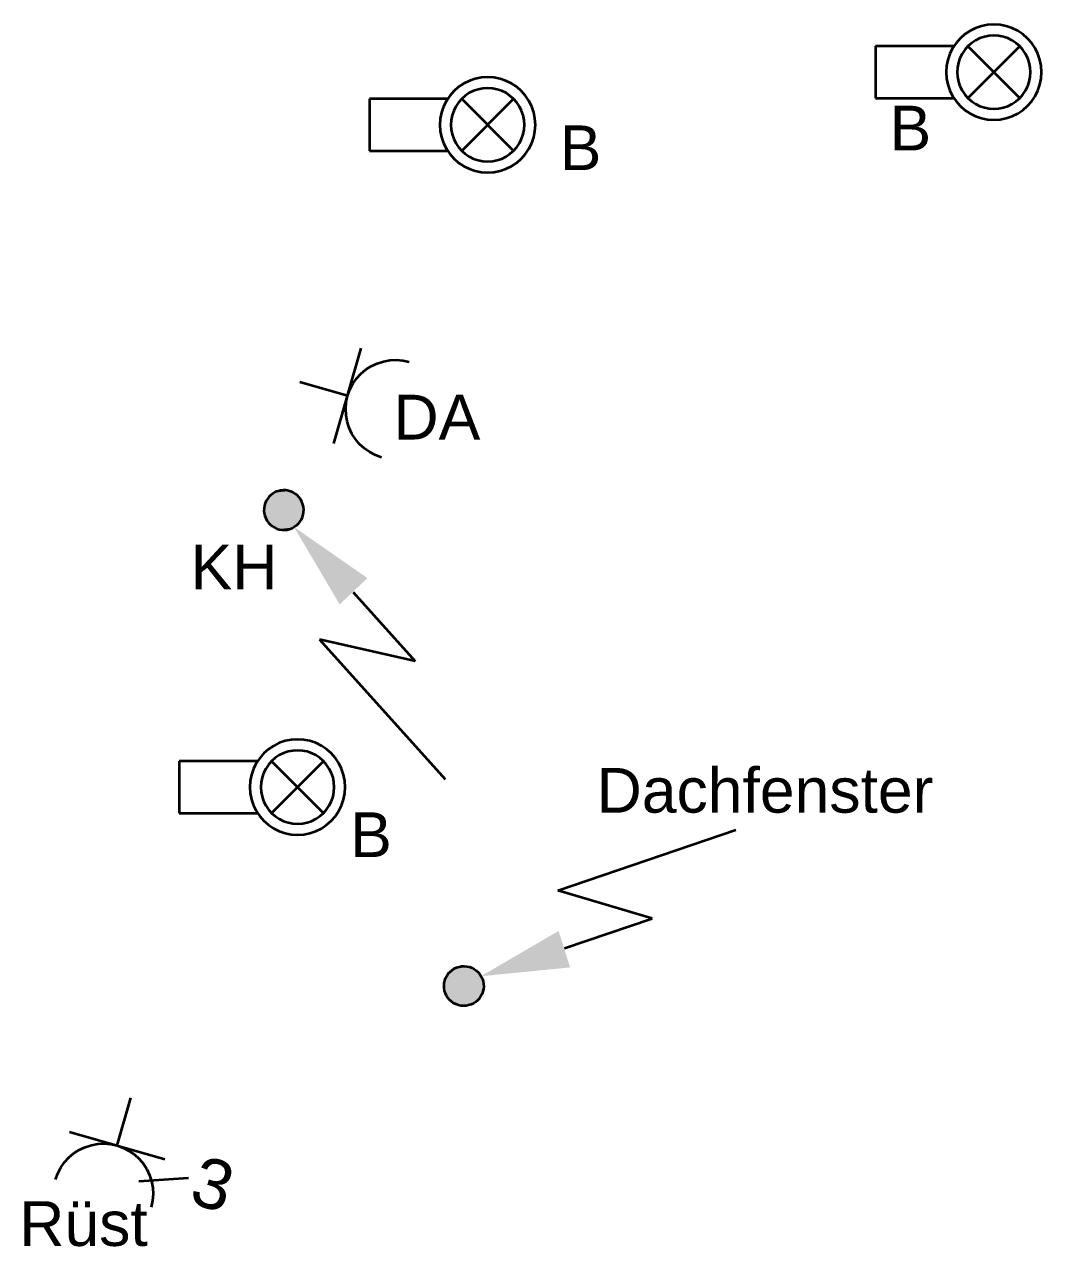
# Model space of a CAD drawing. Extents: x 800 to 1481, y 55 to 490.
# Drawn here: x 1307.67 to 1328.14, y 155.46 to 180.04 of the extents above; entities that cross this region are included whole.
import ezdxf

# ---------------------------------------------------------------- set-up
doc = ezdxf.new("R2010")
doc.units = 0
doc.layers.get('0').update_dxf_attribs({"lineweight": 18})
for name, color, linetype, lineweight, true_color in [('E_Kraft', 1, 'Continuous', 35, 0xff0000), ('E_Licht', 7, 'Continuous', 35, 0x0080ff), ('E_Starkstrom', 1, 'Continuous', 35, 0xff0000)]:
    doc.layers.add(name, color=color, linetype=linetype, lineweight=lineweight, true_color=true_color)
doc.styles.get("Standard").update_dxf_attribs({"font": 'arial.ttf'})

# ---------------------------------------------------------------- blocks, each defined once
blk = doc.blocks.new('Steckdose T13_ UP-A0Q9B2H3AY', base_point=(1313.217, 171.337))
at = {"color": 0, "linetype": 'ByBlock', "lineweight": -2, "ltscale": 0.35}
for p, q in [((1313.902, 171.613), (1314.454, 173.535)), ((1314.445, 173.017), (1314.545, 173.102)), ((1314.545, 173.102), (1314.655, 173.173)), ((1314.655, 173.173), (1314.773, 173.228)), ((1314.773, 173.228), (1314.898, 173.268)), ((1314.898, 173.268), (1315.027, 173.291)), ((1315.027, 173.291), (1315.157, 173.298)), ((1315.157, 173.298), (1315.288, 173.287)), ((1315.288, 173.287), (1315.415, 173.259)), ((1314.178, 172.574), (1313.217, 172.85)), ((1314.222, 172.697), (1314.282, 172.813)), ((1314.282, 172.813), (1314.357, 172.921)), ((1314.357, 172.921), (1314.445, 173.017)), ((1314.15, 172.446), (1314.178, 172.574)), ((1314.178, 172.574), (1314.222, 172.697)), ((1314.14, 172.316), (1314.15, 172.446)), ((1314.146, 172.185), (1314.14, 172.316)), ((1314.169, 172.056), (1314.146, 172.185)), ((1314.209, 171.932), (1314.169, 172.056)), ((1314.265, 171.813), (1314.209, 171.932)), ((1314.335, 171.703), (1314.265, 171.813)), ((1314.42, 171.604), (1314.335, 171.703)), ((1314.517, 171.516), (1314.42, 171.604)), ((1314.624, 171.441), (1314.517, 171.516)), ((1314.74, 171.381), (1314.624, 171.441)), ((1314.863, 171.337), (1314.74, 171.381))]:
    blk.add_line(p, q, dxfattribs=at)
blk = doc.blocks.new('Bauteilbeschriftung-A0Q9B2H5AY', base_point=(1315.102, 171.696))
at = {"color": 0, "linetype": 'ByBlock', "lineweight": -2, "ltscale": 0.35, "insert": (1315.102, 172.596), "char_height": 0.9, "attachment_point": 1}
blk.add_mtext('{\\fArial;DA}', dxfattribs=at)
blk = doc.blocks.new('Elektroanschluss-A0Q9B2HJAY', base_point=(1312.494, 164.866))
at = {"color": 0, "linetype": 'ByBlock', "lineweight": -2, "ltscale": 0.35}
for p, q in [((1312.683, 170.616), (1312.641, 170.586)), ((1312.729, 170.641), (1312.683, 170.616)), ((1312.778, 170.659), (1312.729, 170.641)), ((1312.829, 170.671), (1312.778, 170.659)), ((1312.881, 170.676), (1312.829, 170.671)), ((1312.934, 170.675), (1312.881, 170.676)), ((1312.985, 170.666), (1312.934, 170.675)), ((1313.035, 170.651), (1312.985, 170.666)), ((1313.083, 170.629), (1313.035, 170.651)), ((1313.127, 170.602), (1313.083, 170.629)), ((1313.168, 170.568), (1313.127, 170.602)), ((1312.505, 170.368), (1312.496, 170.316)), ((1312.52, 170.418), (1312.505, 170.368)), ((1312.542, 170.465), (1312.52, 170.418)), ((1312.569, 170.51), (1312.542, 170.465)), ((1312.602, 170.55), (1312.569, 170.51)), ((1312.641, 170.586), (1312.602, 170.55)), ((1313.204, 170.53), (1313.168, 170.568)), ((1313.234, 170.488), (1313.204, 170.53)), ((1313.259, 170.441), (1313.234, 170.488)), ((1313.277, 170.392), (1313.259, 170.441)), ((1313.289, 170.341), (1313.277, 170.392)), ((1312.496, 170.316), (1312.494, 170.264)), ((1312.494, 170.264), (1312.499, 170.212)), ((1312.499, 170.212), (1312.511, 170.161)), ((1312.511, 170.161), (1312.53, 170.112)), ((1312.53, 170.112), (1312.554, 170.066)), ((1313.247, 170.088), (1313.268, 170.135)), ((1313.268, 170.135), (1313.284, 170.185)), ((1313.284, 170.185), (1313.292, 170.237)), ((1313.294, 170.289), (1313.289, 170.341)), ((1313.292, 170.237), (1313.294, 170.289)), ((1312.554, 170.066), (1312.585, 170.023)), ((1312.585, 170.023), (1312.62, 169.985)), ((1312.62, 169.985), (1312.661, 169.952)), ((1312.661, 169.952), (1312.705, 169.924)), ((1312.705, 169.924), (1312.753, 169.902)), ((1312.753, 169.902), (1312.803, 169.887)), ((1312.803, 169.887), (1312.855, 169.879)), ((1312.855, 169.879), (1312.907, 169.877)), ((1312.907, 169.877), (1312.959, 169.882)), ((1312.959, 169.882), (1313.01, 169.894)), ((1313.01, 169.894), (1313.059, 169.912)), ((1313.059, 169.912), (1313.105, 169.937)), ((1313.105, 169.937), (1313.148, 169.967)), ((1313.148, 169.967), (1313.186, 170.003)), ((1313.186, 170.003), (1313.219, 170.043)), ((1313.219, 170.043), (1313.247, 170.088)), ((1314.291, 168.625), (1315.539, 167.239)), ((1315.539, 167.239), (1313.611, 167.676)), ((1313.611, 167.676), (1316.139, 164.866))]:
    blk.add_line(p, q, dxfattribs=at)
for points in [[(1313.168, 170.568), (1312.624, 170.568), (1313.101, 170.616)], [(1312.624, 170.568), (1313.101, 170.616), (1312.683, 170.616)], [(1313.101, 170.616), (1312.683, 170.616), (1313.083, 170.629)], [(1312.683, 170.616), (1313.083, 170.629), (1312.711, 170.629)], [(1313.083, 170.629), (1312.711, 170.629), (1313.003, 170.659)], [(1312.711, 170.629), (1313.003, 170.659), (1312.778, 170.659)], [(1313.003, 170.659), (1312.778, 170.659), (1312.985, 170.666)], [(1312.778, 170.659), (1312.985, 170.666), (1312.819, 170.666)], [(1312.985, 170.666), (1312.819, 170.666), (1312.881, 170.676)], [(1313.294, 170.289), (1312.497, 170.289), (1313.281, 170.368)], [(1312.497, 170.289), (1313.281, 170.368), (1312.505, 170.368)], [(1313.281, 170.368), (1312.505, 170.368), (1313.277, 170.392)], [(1312.505, 170.368), (1313.277, 170.392), (1312.514, 170.392)], [(1313.277, 170.392), (1312.514, 170.392), (1313.244, 170.465)], [(1312.514, 170.392), (1313.244, 170.465), (1312.542, 170.465)], [(1313.244, 170.465), (1312.542, 170.465), (1313.234, 170.488)], [(1312.542, 170.465), (1313.234, 170.488), (1312.557, 170.488)], [(1313.234, 170.488), (1312.557, 170.488), (1313.183, 170.55)], [(1312.557, 170.488), (1313.183, 170.55), (1312.602, 170.55)], [(1313.183, 170.55), (1312.602, 170.55), (1313.168, 170.568)], [(1312.602, 170.55), (1313.168, 170.568), (1312.624, 170.568)], [(1313.291, 170.264), (1312.494, 170.264), (1313.294, 170.289)], [(1312.494, 170.264), (1313.294, 170.289), (1312.497, 170.289)], [(1312.507, 170.185), (1313.291, 170.264), (1312.494, 170.264)], [(1313.284, 170.185), (1312.507, 170.185), (1313.291, 170.264)], [(1312.511, 170.161), (1313.284, 170.185), (1312.507, 170.185)], [(1313.274, 170.161), (1312.511, 170.161), (1313.284, 170.185)], [(1312.544, 170.088), (1313.274, 170.161), (1312.511, 170.161)], [(1313.247, 170.088), (1312.544, 170.088), (1313.274, 170.161)], [(1312.554, 170.066), (1313.247, 170.088), (1312.544, 170.088)], [(1313.231, 170.066), (1312.554, 170.066), (1313.247, 170.088)], [(1312.606, 170.003), (1313.231, 170.066), (1312.554, 170.066)], [(1313.186, 170.003), (1312.606, 170.003), (1313.231, 170.066)], [(1312.62, 169.985), (1313.186, 170.003), (1312.606, 170.003)], [(1313.164, 169.985), (1312.62, 169.985), (1313.186, 170.003)], [(1312.688, 169.937), (1313.164, 169.985), (1312.62, 169.985)], [(1313.105, 169.937), (1312.688, 169.937), (1313.164, 169.985)], [(1312.705, 169.924), (1313.105, 169.937), (1312.688, 169.937)], [(1313.077, 169.924), (1312.705, 169.924), (1313.105, 169.937)], [(1312.785, 169.894), (1313.077, 169.924), (1312.705, 169.924)], [(1313.01, 169.894), (1312.785, 169.894), (1313.077, 169.924)], [(1312.803, 169.887), (1313.01, 169.894), (1312.785, 169.894)], [(1312.97, 169.887), (1312.803, 169.887), (1313.01, 169.894)], [(1312.907, 169.877), (1312.97, 169.887), (1312.803, 169.887)], [(1314.577, 168.908), (1313.706, 168.908), (1313.098, 169.937)], [(1314.018, 168.379), (1314.577, 168.908), (1313.706, 168.908)]]:
    blk.add_solid(points, dxfattribs=at)
blk = doc.blocks.new('Bauteilbeschriftung-A0Q9B2HLAY', base_point=(1311.019, 168.681))
at = {"color": 0, "linetype": 'ByBlock', "lineweight": -2, "ltscale": 0.35, "insert": (1311.019, 169.581), "char_height": 0.9, "attachment_point": 1}
blk.add_mtext('{\\fArial;KH}', dxfattribs=at)
blk = doc.blocks.new('Steckdose T13_ UP_ 3-fach-A0Q9B2HNAY', base_point=(1308.302, 156.166))
at = {"color": 0, "linetype": 'ByBlock', "lineweight": -2, "ltscale": 0.35}
for p, q in [((1309.539, 157.495), (1309.815, 158.457)), ((1308.578, 157.772), (1310.5, 157.219)), ((1308.568, 157.254), (1308.668, 157.338)), ((1308.668, 157.338), (1308.778, 157.409)), ((1308.778, 157.409), (1308.897, 157.465)), ((1308.897, 157.465), (1309.021, 157.505)), ((1309.021, 157.505), (1309.15, 157.528)), ((1309.15, 157.528), (1309.281, 157.534)), ((1309.281, 157.534), (1309.411, 157.523)), ((1309.411, 157.523), (1309.539, 157.495)), ((1309.539, 157.495), (1309.662, 157.451)), ((1309.662, 157.451), (1309.778, 157.391)), ((1309.778, 157.391), (1309.886, 157.317)), ((1308.406, 157.05), (1308.48, 157.157)), ((1308.48, 157.157), (1308.568, 157.254)), ((1309.886, 157.317), (1309.982, 157.229)), ((1309.982, 157.229), (1310.067, 157.129)), ((1310.067, 157.129), (1310.138, 157.019)), ((1308.302, 156.81), (1308.346, 156.934)), ((1308.346, 156.934), (1308.406, 157.05)), ((1309.975, 156.778), (1310.976, 156.843)), ((1310.138, 157.019), (1310.193, 156.9)), ((1310.193, 156.9), (1310.233, 156.776)), ((1310.233, 156.776), (1310.256, 156.647)), ((1310.256, 156.647), (1310.263, 156.516)), ((1310.252, 156.386), (1310.224, 156.258)), ((1310.263, 156.516), (1310.252, 156.386))]:
    blk.add_line(p, q, dxfattribs=at)
at = {"color": 0, "linetype": 'ByBlock', "lineweight": -2, "ltscale": 0.35, "insert": (1311.232, 157.308), "char_height": 1, "attachment_point": 1, "rotation": 343.9744}
blk.add_mtext('{\\fArial;3}', dxfattribs=at)
blk = doc.blocks.new('Bauteilbeschriftung-A0Q9B2HPAY', base_point=(1307.57, 155.475))
at = {"color": 0, "linetype": 'ByBlock', "lineweight": -2, "ltscale": 0.35, "insert": (1307.57, 156.375), "char_height": 0.9, "attachment_point": 1}
blk.add_mtext('{\\fArial;Rüst}', dxfattribs=at)
blk = doc.blocks.new('Elektroanschluss-A0Q9B3UDAY', base_point=(1316.118, 160.303))
at = {"color": 0, "linetype": 'ByBlock', "lineweight": -2, "ltscale": 0.35}
for p, q in [((1318.412, 162.623), (1321.989, 163.843)), ((1320.308, 162.064), (1318.412, 162.623)), ((1318.543, 161.463), (1320.308, 162.064)), ((1316.24, 160.991), (1316.28, 161.024)), ((1316.28, 161.024), (1316.324, 161.053)), ((1316.324, 161.053), (1316.371, 161.075)), ((1316.371, 161.075), (1316.421, 161.091)), ((1316.421, 161.091), (1316.473, 161.1)), ((1316.473, 161.1), (1316.525, 161.103)), ((1316.525, 161.103), (1316.577, 161.098)), ((1316.577, 161.098), (1316.628, 161.087)), ((1316.628, 161.087), (1316.677, 161.069)), ((1316.677, 161.069), (1316.724, 161.045)), ((1316.724, 161.045), (1316.767, 161.016)), ((1316.767, 161.016), (1316.806, 160.98)), ((1316.122, 160.762), (1316.133, 160.813)), ((1316.133, 160.813), (1316.151, 160.862)), ((1316.151, 160.862), (1316.175, 160.909)), ((1316.175, 160.909), (1316.205, 160.952)), ((1316.205, 160.952), (1316.24, 160.991)), ((1316.806, 160.98), (1316.839, 160.94)), ((1316.839, 160.94), (1316.868, 160.896)), ((1316.868, 160.896), (1316.89, 160.849)), ((1316.89, 160.849), (1316.906, 160.799)), ((1316.906, 160.799), (1316.915, 160.748)), ((1316.118, 160.71), (1316.122, 160.762)), ((1316.12, 160.658), (1316.118, 160.71)), ((1316.13, 160.606), (1316.12, 160.658)), ((1316.145, 160.556), (1316.13, 160.606)), ((1316.168, 160.509), (1316.145, 160.556)), ((1316.884, 160.543), (1316.86, 160.497)), ((1316.902, 160.592), (1316.884, 160.543)), ((1316.913, 160.643), (1316.902, 160.592)), ((1316.918, 160.696), (1316.913, 160.643)), ((1316.915, 160.748), (1316.918, 160.696)), ((1316.196, 160.465), (1316.168, 160.509)), ((1316.23, 160.425), (1316.196, 160.465)), ((1316.269, 160.39), (1316.23, 160.425)), ((1316.311, 160.36), (1316.269, 160.39)), ((1316.358, 160.336), (1316.311, 160.36)), ((1316.407, 160.318), (1316.358, 160.336)), ((1316.458, 160.307), (1316.407, 160.318)), ((1316.511, 160.303), (1316.458, 160.307)), ((1316.563, 160.305), (1316.511, 160.303)), ((1316.614, 160.315), (1316.563, 160.305)), ((1316.664, 160.33), (1316.614, 160.315)), ((1316.711, 160.353), (1316.664, 160.33)), ((1316.755, 160.381), (1316.711, 160.353)), ((1316.795, 160.415), (1316.755, 160.381)), ((1316.831, 160.454), (1316.795, 160.415)), ((1316.86, 160.497), (1316.831, 160.454))]:
    blk.add_line(p, q, dxfattribs=at)
for points in [[(1318.655, 161.077), (1317.165, 161.077), (1318.424, 161.811)], [(1316.793, 160.991), (1316.24, 160.991), (1316.724, 161.045)], [(1316.24, 160.991), (1316.724, 161.045), (1316.314, 161.045)], [(1316.724, 161.045), (1316.314, 161.045), (1316.707, 161.053)], [(1316.314, 161.045), (1316.707, 161.053), (1316.324, 161.053)], [(1316.707, 161.053), (1316.324, 161.053), (1316.628, 161.087)], [(1316.324, 161.053), (1316.628, 161.087), (1316.412, 161.087)], [(1316.628, 161.087), (1316.412, 161.087), (1316.603, 161.091)], [(1316.412, 161.087), (1316.603, 161.091), (1316.421, 161.091)], [(1316.603, 161.091), (1316.421, 161.091), (1316.525, 161.103)], [(1316.861, 160.9), (1318.655, 161.077), (1317.165, 161.077)], [(1316.916, 160.71), (1316.118, 160.71), (1316.906, 160.799)], [(1316.118, 160.71), (1316.906, 160.799), (1316.131, 160.799)], [(1316.906, 160.799), (1316.131, 160.799), (1316.9, 160.813)], [(1316.131, 160.799), (1316.9, 160.813), (1316.133, 160.813)], [(1316.9, 160.813), (1316.133, 160.813), (1316.868, 160.896)], [(1316.133, 160.813), (1316.868, 160.896), (1316.169, 160.896)], [(1316.868, 160.896), (1316.169, 160.896), (1316.858, 160.909)], [(1316.169, 160.896), (1316.858, 160.909), (1316.175, 160.909)], [(1316.858, 160.909), (1316.175, 160.909), (1316.806, 160.98)], [(1316.175, 160.909), (1316.806, 160.98), (1316.232, 160.98)], [(1316.806, 160.98), (1316.232, 160.98), (1316.793, 160.991)], [(1316.232, 160.98), (1316.793, 160.991), (1316.24, 160.991)], [(1316.119, 160.696), (1316.916, 160.71), (1316.118, 160.71)], [(1316.918, 160.696), (1316.119, 160.696), (1316.916, 160.71)], [(1316.13, 160.606), (1316.918, 160.696), (1316.119, 160.696)], [(1316.904, 160.606), (1316.13, 160.606), (1316.918, 160.696)], [(1316.135, 160.592), (1316.904, 160.606), (1316.13, 160.606)], [(1316.902, 160.592), (1316.135, 160.592), (1316.904, 160.606)], [(1316.168, 160.509), (1316.902, 160.592), (1316.135, 160.592)], [(1316.866, 160.509), (1316.168, 160.509), (1316.902, 160.592)], [(1316.177, 160.497), (1316.866, 160.509), (1316.168, 160.509)], [(1316.86, 160.497), (1316.177, 160.497), (1316.866, 160.509)], [(1316.23, 160.425), (1316.86, 160.497), (1316.177, 160.497)], [(1316.803, 160.425), (1316.23, 160.425), (1316.86, 160.497)], [(1316.243, 160.415), (1316.803, 160.425), (1316.23, 160.425)], [(1316.795, 160.415), (1316.243, 160.415), (1316.803, 160.425)], [(1316.311, 160.36), (1316.795, 160.415), (1316.243, 160.415)], [(1316.721, 160.36), (1316.311, 160.36), (1316.795, 160.415)], [(1316.328, 160.353), (1316.721, 160.36), (1316.311, 160.36)], [(1316.711, 160.353), (1316.328, 160.353), (1316.721, 160.36)], [(1316.407, 160.318), (1316.711, 160.353), (1316.328, 160.353)], [(1316.624, 160.318), (1316.407, 160.318), (1316.711, 160.353)], [(1316.432, 160.315), (1316.624, 160.318), (1316.407, 160.318)], [(1316.614, 160.315), (1316.432, 160.315), (1316.624, 160.318)], [(1316.511, 160.303), (1316.614, 160.315), (1316.432, 160.315)]]:
    blk.add_solid(points, dxfattribs=at)
blk = doc.blocks.new('Bauteilbeschriftung-A0Q9B3UFAY', base_point=(1319.191, 164.19))
at = {"color": 0, "linetype": 'ByBlock', "lineweight": -2, "ltscale": 0.35, "insert": (1319.191, 165.09), "char_height": 0.9, "attachment_point": 1}
blk.add_mtext('{\\fArial;Dachfenster}', dxfattribs=at)
blk = doc.blocks.new('LED-Deckenleuchte mit Trafotunnel-A0Q9B3ZXAY', base_point=(1324.805, 178.124))
at = {"color": 0, "linetype": 'ByBlock', "lineweight": -2, "ltscale": 0.35}
for p, q in [((1326.817, 179.972), (1326.705, 179.916)), ((1326.936, 180.012), (1326.817, 179.972)), ((1327.059, 180.037), (1326.936, 180.012)), ((1327.185, 180.045), (1327.059, 180.037)), ((1327.31, 180.037), (1327.185, 180.045)), ((1327.433, 180.012), (1327.31, 180.037)), ((1327.552, 179.972), (1327.433, 180.012)), ((1327.665, 179.916), (1327.552, 179.972)), ((1326.506, 179.764), (1326.423, 179.669)), ((1326.6, 179.846), (1326.506, 179.764)), ((1326.705, 179.916), (1326.6, 179.846)), ((1326.815, 179.724), (1326.735, 179.67)), ((1326.902, 179.767), (1326.815, 179.724)), ((1326.994, 179.798), (1326.902, 179.767)), ((1327.088, 179.817), (1326.994, 179.798)), ((1327.185, 179.823), (1327.088, 179.817)), ((1327.281, 179.817), (1327.185, 179.823)), ((1327.376, 179.798), (1327.281, 179.817)), ((1327.467, 179.767), (1327.376, 179.798)), ((1327.554, 179.724), (1327.467, 179.767)), ((1327.634, 179.67), (1327.554, 179.724)), ((1327.769, 179.846), (1327.665, 179.916)), ((1327.864, 179.764), (1327.769, 179.846)), ((1327.946, 179.669), (1327.864, 179.764)), ((1326.379, 179.607), (1324.805, 179.607)), ((1324.805, 179.607), (1324.805, 178.562)), ((1326.298, 179.452), (1326.257, 179.333)), ((1326.353, 179.565), (1326.298, 179.452)), ((1326.423, 179.669), (1326.353, 179.565)), ((1326.545, 179.454), (1326.502, 179.367)), ((1326.599, 179.534), (1326.545, 179.454)), ((1326.662, 179.607), (1326.599, 179.534)), ((1326.735, 179.67), (1326.662, 179.607)), ((1326.662, 179.607), (1327.707, 178.562)), ((1326.662, 178.562), (1327.707, 179.607)), ((1327.707, 179.607), (1327.634, 179.67)), ((1327.771, 179.534), (1327.707, 179.607)), ((1327.824, 179.454), (1327.771, 179.534)), ((1327.867, 179.367), (1327.824, 179.454)), ((1328.016, 179.565), (1327.946, 179.669)), ((1328.072, 179.452), (1328.016, 179.565)), ((1328.112, 179.333), (1328.072, 179.452)), ((1326.233, 179.21), (1326.224, 179.085)), ((1326.257, 179.333), (1326.233, 179.21)), ((1326.471, 179.276), (1326.452, 179.181)), ((1326.502, 179.367), (1326.471, 179.276)), ((1327.898, 179.276), (1327.867, 179.367)), ((1327.917, 179.181), (1327.898, 179.276)), ((1328.137, 179.21), (1328.112, 179.333)), ((1328.145, 179.085), (1328.137, 179.21)), ((1326.224, 179.085), (1326.233, 178.959)), ((1326.233, 178.959), (1326.257, 178.836)), ((1326.452, 179.181), (1326.446, 179.085)), ((1326.446, 179.085), (1326.452, 178.988)), ((1326.452, 178.988), (1326.471, 178.893)), ((1327.898, 178.893), (1327.917, 178.988)), ((1327.923, 179.085), (1327.917, 179.181)), ((1327.917, 178.988), (1327.923, 179.085)), ((1328.112, 178.836), (1328.137, 178.959)), ((1328.137, 178.959), (1328.145, 179.085)), ((1326.257, 178.836), (1326.298, 178.717)), ((1326.298, 178.717), (1326.353, 178.604)), ((1326.471, 178.893), (1326.502, 178.802)), ((1326.502, 178.802), (1326.545, 178.715)), ((1326.545, 178.715), (1326.599, 178.635)), ((1327.771, 178.635), (1327.824, 178.715)), ((1327.824, 178.715), (1327.867, 178.802)), ((1327.867, 178.802), (1327.898, 178.893)), ((1328.016, 178.604), (1328.072, 178.717)), ((1328.072, 178.717), (1328.112, 178.836)), ((1324.805, 178.562), (1326.379, 178.562)), ((1326.353, 178.604), (1326.423, 178.5)), ((1326.423, 178.5), (1326.506, 178.406)), ((1326.599, 178.635), (1326.662, 178.562)), ((1326.662, 178.562), (1326.735, 178.499)), ((1326.735, 178.499), (1326.815, 178.445)), ((1327.554, 178.445), (1327.634, 178.499)), ((1327.634, 178.499), (1327.707, 178.562)), ((1327.707, 178.562), (1327.771, 178.635)), ((1327.864, 178.406), (1327.946, 178.5)), ((1327.946, 178.5), (1328.016, 178.604)), ((1326.506, 178.406), (1326.6, 178.323)), ((1326.6, 178.323), (1326.705, 178.253)), ((1326.705, 178.253), (1326.817, 178.197)), ((1326.815, 178.445), (1326.902, 178.402)), ((1326.902, 178.402), (1326.994, 178.371)), ((1326.994, 178.371), (1327.088, 178.352)), ((1327.088, 178.352), (1327.185, 178.346)), ((1327.185, 178.346), (1327.281, 178.352)), ((1327.281, 178.352), (1327.376, 178.371)), ((1327.376, 178.371), (1327.467, 178.402)), ((1327.467, 178.402), (1327.554, 178.445)), ((1327.552, 178.197), (1327.665, 178.253)), ((1327.665, 178.253), (1327.769, 178.323)), ((1327.769, 178.323), (1327.864, 178.406)), ((1326.817, 178.197), (1326.936, 178.157)), ((1326.936, 178.157), (1327.059, 178.133)), ((1327.059, 178.133), (1327.185, 178.124)), ((1327.185, 178.124), (1327.31, 178.133)), ((1327.31, 178.133), (1327.433, 178.157)), ((1327.433, 178.157), (1327.552, 178.197))]:
    blk.add_line(p, q, dxfattribs=at)
blk = doc.blocks.new('Bauteilbeschriftung-A0Q9B3ZZAY', base_point=(1325.086, 177.51))
at = {"color": 0, "linetype": 'ByBlock', "lineweight": -2, "ltscale": 0.35, "insert": (1325.086, 178.41), "char_height": 0.9, "attachment_point": 1}
blk.add_mtext('{\\fArial;B}', dxfattribs=at)
blk = doc.blocks.new('LED-Deckenleuchte mit Trafotunnel-A0Q9B47LAY', base_point=(1310.79, 163.744))
at = {"color": 0, "linetype": 'ByBlock', "lineweight": -2, "ltscale": 0.35}
for p, q in [((1312.586, 165.466), (1312.491, 165.384)), ((1312.69, 165.536), (1312.586, 165.466)), ((1312.803, 165.592), (1312.69, 165.536)), ((1312.922, 165.632), (1312.803, 165.592)), ((1313.045, 165.657), (1312.922, 165.632)), ((1313.17, 165.665), (1313.045, 165.657)), ((1313.17, 165.443), (1313.074, 165.437)), ((1313.296, 165.657), (1313.17, 165.665)), ((1313.267, 165.437), (1313.17, 165.443)), ((1313.419, 165.632), (1313.296, 165.657)), ((1313.538, 165.592), (1313.419, 165.632)), ((1313.65, 165.536), (1313.538, 165.592)), ((1313.755, 165.466), (1313.65, 165.536)), ((1313.849, 165.384), (1313.755, 165.466)), ((1312.364, 165.227), (1310.79, 165.227)), ((1310.79, 165.227), (1310.79, 164.182)), ((1312.408, 165.289), (1312.339, 165.185)), ((1312.491, 165.384), (1312.408, 165.289)), ((1312.648, 165.227), (1312.584, 165.154)), ((1312.721, 165.291), (1312.648, 165.227)), ((1312.648, 165.227), (1313.692, 164.182)), ((1312.648, 164.182), (1313.692, 165.227)), ((1312.801, 165.344), (1312.721, 165.291)), ((1312.888, 165.387), (1312.801, 165.344)), ((1312.979, 165.418), (1312.888, 165.387)), ((1313.074, 165.437), (1312.979, 165.418)), ((1313.361, 165.418), (1313.267, 165.437)), ((1313.453, 165.387), (1313.361, 165.418)), ((1313.539, 165.344), (1313.453, 165.387)), ((1313.62, 165.291), (1313.539, 165.344)), ((1313.692, 165.227), (1313.62, 165.291)), ((1313.756, 165.154), (1313.692, 165.227)), ((1313.932, 165.289), (1313.849, 165.384)), ((1314.002, 165.185), (1313.932, 165.289)), ((1312.243, 164.953), (1312.218, 164.83)), ((1312.283, 165.072), (1312.243, 164.953)), ((1312.339, 165.185), (1312.283, 165.072)), ((1312.488, 164.987), (1312.457, 164.896)), ((1312.531, 165.074), (1312.488, 164.987)), ((1312.584, 165.154), (1312.531, 165.074)), ((1313.81, 165.074), (1313.756, 165.154)), ((1313.853, 164.987), (1313.81, 165.074)), ((1313.884, 164.896), (1313.853, 164.987)), ((1314.057, 165.072), (1314.002, 165.185)), ((1314.098, 164.953), (1314.057, 165.072)), ((1314.122, 164.83), (1314.098, 164.953)), ((1312.218, 164.83), (1312.21, 164.705)), ((1312.21, 164.705), (1312.218, 164.579)), ((1312.438, 164.801), (1312.432, 164.705)), ((1312.432, 164.705), (1312.438, 164.608)), ((1312.457, 164.896), (1312.438, 164.801)), ((1313.902, 164.801), (1313.884, 164.896)), ((1313.909, 164.705), (1313.902, 164.801)), ((1313.902, 164.608), (1313.909, 164.705)), ((1314.13, 164.705), (1314.122, 164.83)), ((1314.122, 164.579), (1314.13, 164.705)), ((1312.218, 164.579), (1312.243, 164.456)), ((1312.243, 164.456), (1312.283, 164.337)), ((1312.438, 164.608), (1312.457, 164.513)), ((1312.457, 164.513), (1312.488, 164.422)), ((1313.853, 164.422), (1313.884, 164.513)), ((1313.884, 164.513), (1313.902, 164.608)), ((1314.057, 164.337), (1314.098, 164.456)), ((1314.098, 164.456), (1314.122, 164.579)), ((1312.283, 164.337), (1312.339, 164.225)), ((1312.339, 164.225), (1312.408, 164.12)), ((1312.488, 164.422), (1312.531, 164.335)), ((1312.531, 164.335), (1312.584, 164.255)), ((1312.584, 164.255), (1312.648, 164.182)), ((1313.692, 164.182), (1313.756, 164.255)), ((1313.756, 164.255), (1313.81, 164.335)), ((1313.81, 164.335), (1313.853, 164.422)), ((1313.932, 164.12), (1314.002, 164.225)), ((1314.002, 164.225), (1314.057, 164.337)), ((1310.79, 164.182), (1312.364, 164.182)), ((1312.408, 164.12), (1312.491, 164.026)), ((1312.491, 164.026), (1312.586, 163.943)), ((1312.648, 164.182), (1312.721, 164.119)), ((1312.721, 164.119), (1312.801, 164.065)), ((1312.801, 164.065), (1312.888, 164.022)), ((1312.888, 164.022), (1312.979, 163.991)), ((1312.979, 163.991), (1313.074, 163.972)), ((1313.074, 163.972), (1313.17, 163.966)), ((1313.17, 163.966), (1313.267, 163.972)), ((1313.267, 163.972), (1313.361, 163.991)), ((1313.361, 163.991), (1313.453, 164.022)), ((1313.453, 164.022), (1313.539, 164.065)), ((1313.539, 164.065), (1313.62, 164.119)), ((1313.62, 164.119), (1313.692, 164.182)), ((1313.755, 163.943), (1313.849, 164.026)), ((1313.849, 164.026), (1313.932, 164.12)), ((1312.586, 163.943), (1312.69, 163.873)), ((1312.69, 163.873), (1312.803, 163.817)), ((1312.803, 163.817), (1312.922, 163.777)), ((1312.922, 163.777), (1313.045, 163.753)), ((1313.045, 163.753), (1313.17, 163.744)), ((1313.17, 163.744), (1313.296, 163.753)), ((1313.296, 163.753), (1313.419, 163.777)), ((1313.419, 163.777), (1313.538, 163.817)), ((1313.538, 163.817), (1313.65, 163.873)), ((1313.65, 163.873), (1313.755, 163.943))]:
    blk.add_line(p, q, dxfattribs=at)
blk = doc.blocks.new('Bauteilbeschriftung-A0Q9B47NAY', base_point=(1314.23, 163.297))
at = {"color": 0, "linetype": 'ByBlock', "lineweight": -2, "ltscale": 0.35, "insert": (1314.23, 164.197), "char_height": 0.9, "attachment_point": 1}
blk.add_mtext('{\\fArial;B}', dxfattribs=at)
blk = doc.blocks.new('LED-Deckenleuchte mit Trafotunnel-A0Q9B47PAY', base_point=(1314.617, 177.066))
at = {"color": 0, "linetype": 'ByBlock', "lineweight": -2, "ltscale": 0.35}
for p, q in [((1316.871, 178.978), (1316.748, 178.954)), ((1316.997, 178.986), (1316.871, 178.978)), ((1317.122, 178.978), (1316.997, 178.986)), ((1317.245, 178.954), (1317.122, 178.978)), ((1316.412, 178.788), (1316.318, 178.705)), ((1316.516, 178.858), (1316.412, 178.788)), ((1316.629, 178.913), (1316.516, 178.858)), ((1316.748, 178.954), (1316.629, 178.913)), ((1316.805, 178.739), (1316.714, 178.708)), ((1316.9, 178.758), (1316.805, 178.739)), ((1316.997, 178.765), (1316.9, 178.758)), ((1317.093, 178.758), (1316.997, 178.765)), ((1317.188, 178.739), (1317.093, 178.758)), ((1317.279, 178.708), (1317.188, 178.739)), ((1317.364, 178.913), (1317.245, 178.954)), ((1317.477, 178.858), (1317.364, 178.913)), ((1317.581, 178.788), (1317.477, 178.858)), ((1317.676, 178.705), (1317.581, 178.788)), ((1316.191, 178.548), (1314.617, 178.548)), ((1314.617, 178.548), (1314.617, 177.504)), ((1316.165, 178.506), (1316.109, 178.393)), ((1316.235, 178.611), (1316.165, 178.506)), ((1316.318, 178.705), (1316.235, 178.611)), ((1316.411, 178.476), (1316.357, 178.395)), ((1316.474, 178.548), (1316.411, 178.476)), ((1316.547, 178.612), (1316.474, 178.548)), ((1316.474, 178.548), (1317.519, 177.504)), ((1316.474, 177.504), (1317.519, 178.548)), ((1316.627, 178.666), (1316.547, 178.612)), ((1316.714, 178.708), (1316.627, 178.666)), ((1317.366, 178.666), (1317.279, 178.708)), ((1317.446, 178.612), (1317.366, 178.666)), ((1317.519, 178.548), (1317.446, 178.612)), ((1317.582, 178.476), (1317.519, 178.548)), ((1317.636, 178.395), (1317.582, 178.476)), ((1317.758, 178.611), (1317.676, 178.705)), ((1317.828, 178.506), (1317.758, 178.611)), ((1317.884, 178.393), (1317.828, 178.506)), ((1316.069, 178.275), (1316.044, 178.151)), ((1316.109, 178.393), (1316.069, 178.275)), ((1316.314, 178.309), (1316.283, 178.217)), ((1316.357, 178.395), (1316.314, 178.309)), ((1317.679, 178.309), (1317.636, 178.395)), ((1317.71, 178.217), (1317.679, 178.309)), ((1317.924, 178.275), (1317.884, 178.393)), ((1317.949, 178.151), (1317.924, 178.275)), ((1316.044, 178.151), (1316.036, 178.026)), ((1316.036, 178.026), (1316.044, 177.901)), ((1316.264, 178.122), (1316.258, 178.026)), ((1316.258, 178.026), (1316.264, 177.93)), ((1316.283, 178.217), (1316.264, 178.122)), ((1317.729, 178.122), (1317.71, 178.217)), ((1317.735, 178.026), (1317.729, 178.122)), ((1317.729, 177.93), (1317.735, 178.026)), ((1317.957, 178.026), (1317.949, 178.151)), ((1317.949, 177.901), (1317.957, 178.026)), ((1316.044, 177.901), (1316.069, 177.777)), ((1316.069, 177.777), (1316.109, 177.659)), ((1316.264, 177.93), (1316.283, 177.835)), ((1316.283, 177.835), (1316.314, 177.743)), ((1316.314, 177.743), (1316.357, 177.657)), ((1317.636, 177.657), (1317.679, 177.743)), ((1317.679, 177.743), (1317.71, 177.835)), ((1317.71, 177.835), (1317.729, 177.93)), ((1317.884, 177.659), (1317.924, 177.777)), ((1317.924, 177.777), (1317.949, 177.901)), ((1314.617, 177.504), (1316.191, 177.504)), ((1316.109, 177.659), (1316.165, 177.546)), ((1316.165, 177.546), (1316.235, 177.441)), ((1316.357, 177.657), (1316.411, 177.576)), ((1316.411, 177.576), (1316.474, 177.504)), ((1316.474, 177.504), (1316.547, 177.44)), ((1317.446, 177.44), (1317.519, 177.504)), ((1317.519, 177.504), (1317.582, 177.576)), ((1317.582, 177.576), (1317.636, 177.657)), ((1317.758, 177.441), (1317.828, 177.546)), ((1317.828, 177.546), (1317.884, 177.659)), ((1316.235, 177.441), (1316.318, 177.347)), ((1316.318, 177.347), (1316.412, 177.264)), ((1316.412, 177.264), (1316.516, 177.194)), ((1316.547, 177.44), (1316.627, 177.386)), ((1316.627, 177.386), (1316.714, 177.344)), ((1316.714, 177.344), (1316.805, 177.313)), ((1316.805, 177.313), (1316.9, 177.294)), ((1316.9, 177.294), (1316.997, 177.287)), ((1316.997, 177.287), (1317.093, 177.294)), ((1317.093, 177.294), (1317.188, 177.313)), ((1317.188, 177.313), (1317.279, 177.344)), ((1317.279, 177.344), (1317.366, 177.386)), ((1317.366, 177.386), (1317.446, 177.44)), ((1317.477, 177.194), (1317.581, 177.264)), ((1317.581, 177.264), (1317.676, 177.347)), ((1317.676, 177.347), (1317.758, 177.441)), ((1316.516, 177.194), (1316.629, 177.139)), ((1316.629, 177.139), (1316.748, 177.098)), ((1316.748, 177.098), (1316.871, 177.074)), ((1316.871, 177.074), (1316.997, 177.066)), ((1316.997, 177.066), (1317.122, 177.074)), ((1317.122, 177.074), (1317.245, 177.098)), ((1317.245, 177.098), (1317.364, 177.139)), ((1317.364, 177.139), (1317.477, 177.194))]:
    blk.add_line(p, q, dxfattribs=at)
blk = doc.blocks.new('Bauteilbeschriftung-A0Q9B47RAY', base_point=(1318.447, 177.114))
at = {"color": 0, "linetype": 'ByBlock', "lineweight": -2, "ltscale": 0.35, "insert": (1318.447, 178.014), "char_height": 0.9, "attachment_point": 1}
blk.add_mtext('{\\fArial;B}', dxfattribs=at)

msp = doc.modelspace()

# ---------------------------------------------------------------- block references
at = {"layer": 'E_Kraft', "ltscale": 0.35}
for name, p in [('Steckdose T13_ UP-A0Q9B2H3AY', (1313.217, 171.337)), ('Bauteilbeschriftung-A0Q9B2H5AY', (1315.102, 171.696)), ('Steckdose T13_ UP_ 3-fach-A0Q9B2HNAY', (1308.302, 156.166)), ('Bauteilbeschriftung-A0Q9B2HPAY', (1307.57, 155.475))]:
    msp.add_blockref(name, p, dxfattribs=at)
at = {"layer": 'E_Licht', "ltscale": 0.35}
for name, p in [('LED-Deckenleuchte mit Trafotunnel-A0Q9B3ZXAY', (1324.805, 178.124)), ('LED-Deckenleuchte mit Trafotunnel-A0Q9B47PAY', (1314.617, 177.066)), ('Bauteilbeschriftung-A0Q9B3ZZAY', (1325.086, 177.51)), ('Bauteilbeschriftung-A0Q9B47RAY', (1318.447, 177.114)), ('LED-Deckenleuchte mit Trafotunnel-A0Q9B47LAY', (1310.79, 163.744)), ('Bauteilbeschriftung-A0Q9B47NAY', (1314.23, 163.297))]:
    msp.add_blockref(name, p, dxfattribs=at)
at = {"layer": 'E_Starkstrom', "ltscale": 0.35}
for name, p in [('Elektroanschluss-A0Q9B2HJAY', (1312.494, 164.866)), ('Bauteilbeschriftung-A0Q9B2HLAY', (1311.019, 168.681)), ('Bauteilbeschriftung-A0Q9B3UFAY', (1319.191, 164.19)), ('Elektroanschluss-A0Q9B3UDAY', (1316.118, 160.303))]:
    msp.add_blockref(name, p, dxfattribs=at)

doc.saveas('drawing.dxf')
